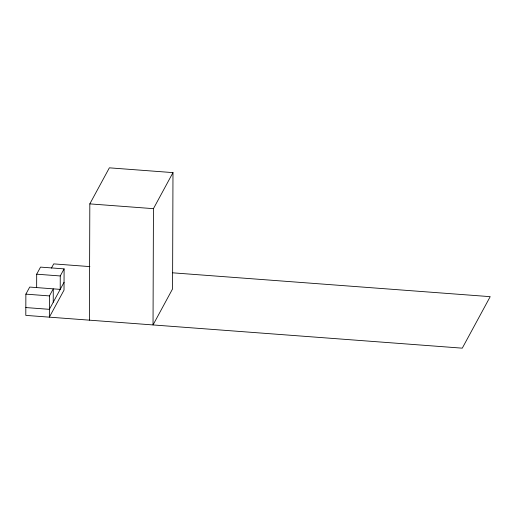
<?xml version="1.0" encoding="UTF-8"?>
<svg xmlns="http://www.w3.org/2000/svg" width="516" height="516" viewBox="0 0 516 516"><rect width="100%" height="100%" fill="white"/><g stroke="black" fill="none" stroke-linecap="round" stroke-linejoin="round"><path stroke-width="0.77" d="M36.649 287.606L36.694 274.19L40.532 267.107L64.094 268.875L60.256 275.957L60.211 289.373L29.715 287.064L25.871 294.139L25.8 315.386L462.278 348.165L490.2 296.661L172.686 272.822M53.225 302.247L53.277 288.831L49.433 295.913L49.362 317.153L64.023 290.121L64.094 268.875M89.416 320.165L89.823 203.885L109.366 167.835L172.983 172.615L172.576 288.889L153.033 324.938L153.439 208.664L172.983 172.615M51.426 268.12L53.722 263.889L89.894 266.604M64.049 282.291L49.388 309.329L25.826 307.562M89.823 203.885L153.439 208.664M36.694 274.19L60.256 275.957M25.871 294.139L49.433 295.913"/></g></svg>
